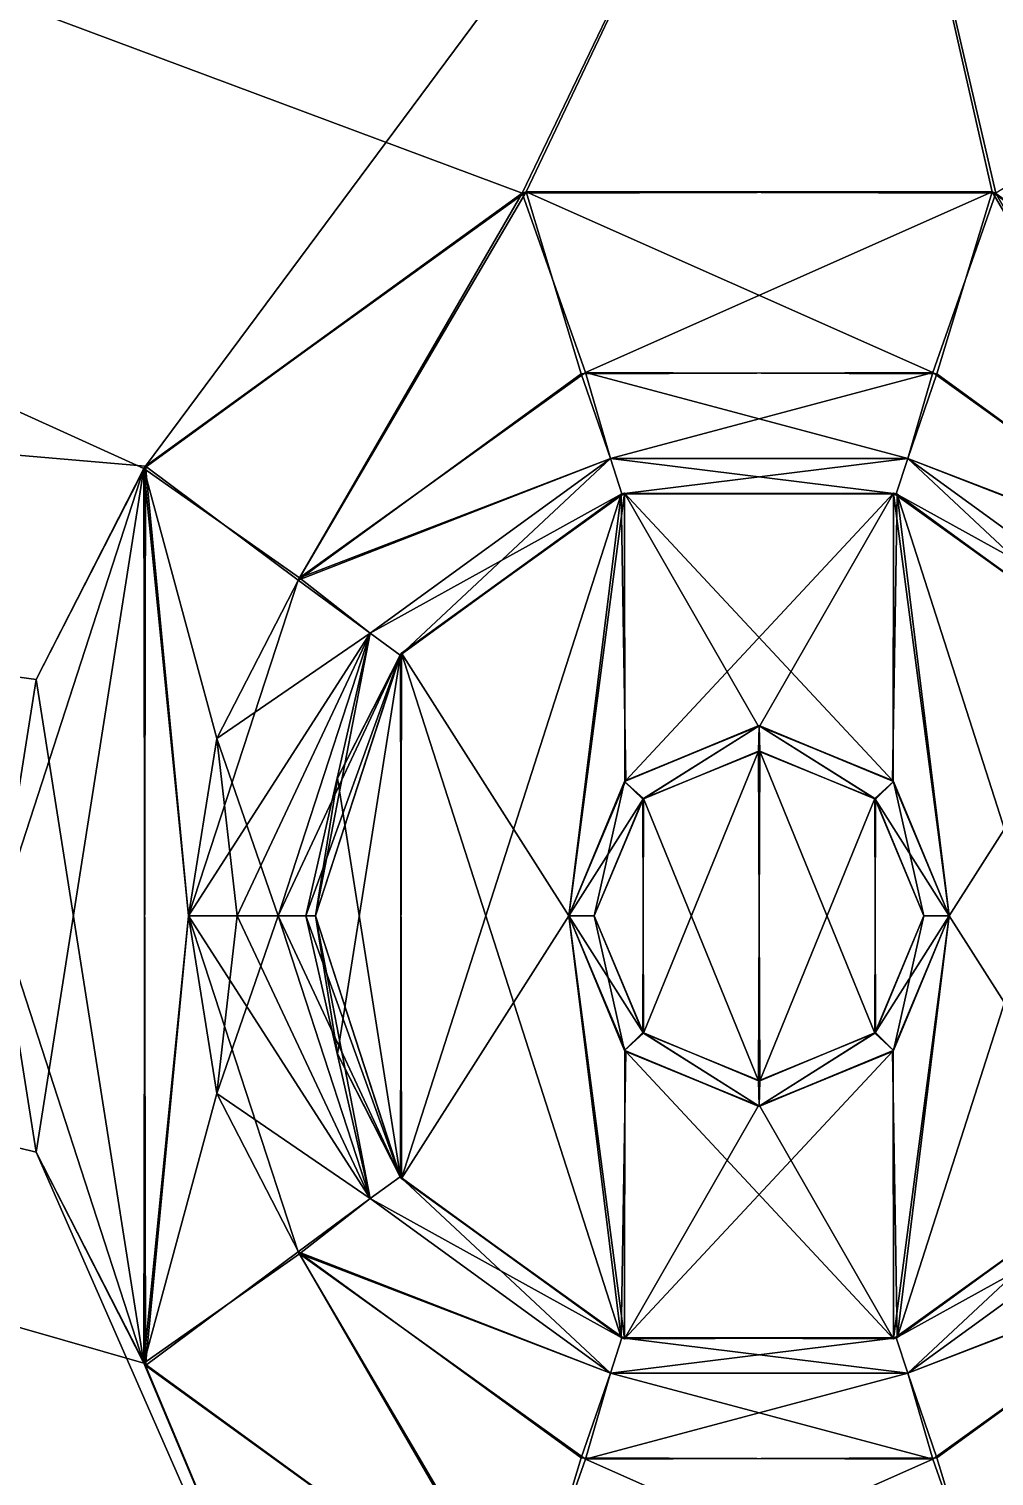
# Model space of a CAD drawing. Header units: metres. Extents: x -8.79 to -1.88, y 2.69 to 4.89.
# Drawn here: x -5.772 to -5.391, y 3.436 to 4.007 of the extents above; entities that cross this region are included whole.
import ezdxf

# ---------------------------------------------------------------- set-up
doc = ezdxf.new("R2010")
doc.units = ezdxf.units.M
doc.header["$LTSCALE"] = 101.851852
for name, color, linetype in [('1', 7, 'CONTINUOUS'), ('10', 7, 'CONTINUOUS'), ('11', 7, 'CONTINUOUS'), ('118', 7, 'CONTINUOUS'), ('12', 7, 'CONTINUOUS'), ('121', 7, 'CONTINUOUS'), ('126', 7, 'CONTINUOUS'), ('13', 7, 'CONTINUOUS'), ('14', 7, 'CONTINUOUS'), ('15', 7, 'CONTINUOUS'), ('16', 7, 'CONTINUOUS'), ('17', 7, 'CONTINUOUS'), ('18', 7, 'CONTINUOUS'), ('19', 7, 'CONTINUOUS'), ('2', 7, 'CONTINUOUS'), ('20', 7, 'CONTINUOUS'), ('21', 7, 'CONTINUOUS'), ('22', 7, 'CONTINUOUS'), ('23', 7, 'CONTINUOUS'), ('24', 7, 'CONTINUOUS'), ('25', 7, 'CONTINUOUS'), ('26', 7, 'CONTINUOUS'), ('27', 7, 'CONTINUOUS'), ('28', 7, 'CONTINUOUS'), ('29', 7, 'CONTINUOUS'), ('3', 7, 'CONTINUOUS'), ('30', 7, 'CONTINUOUS'), ('4', 7, 'CONTINUOUS'), ('40', 7, 'CONTINUOUS'), ('42', 7, 'CONTINUOUS'), ('5', 7, 'CONTINUOUS'), ('6', 7, 'CONTINUOUS'), ('63', 7, 'CONTINUOUS'), ('7', 7, 'CONTINUOUS'), ('75', 7, 'CONTINUOUS'), ('8', 7, 'CONTINUOUS'), ('9', 7, 'CONTINUOUS')]:
    doc.layers.add(name, color=color, linetype=linetype)

msp = doc.modelspace()

# ---------------------------------------------------------------- linework, layer by layer
at = {"layer": '1', "color": 2, "linetype": 'CONTINUOUS'}
for points in [[(-5.54858, 3.6572), (-5.52918, 3.61089), (-5.55858, 3.6572, 0.01), (-5.54858, 3.6572)], [(-5.55858, 3.6572, 0.01), (-5.52918, 3.61089), (-5.53662, 3.60417, 0.01), (-5.55858, 3.6572, 0.01)], [(-5.4377, 3.61117), (-5.41858, 3.6572), (-5.43055, 3.60417, 0.01), (-5.4377, 3.61117)], [(-5.43055, 3.60417, 0.01), (-5.41858, 3.6572), (-5.40858, 3.6572, 0.01), (-5.43055, 3.60417, 0.01)], [(-5.53662, 3.60417, 0.01), (-5.52918, 3.61089), (-5.48358, 3.5822, 0.01), (-5.53662, 3.60417, 0.01)], [(-5.52918, 3.61089), (-5.48333, 3.5922), (-5.48358, 3.5822, 0.01), (-5.52918, 3.61089)], [(-5.48333, 3.5922), (-5.4377, 3.61117), (-5.48358, 3.5822, 0.01), (-5.48333, 3.5922)], [(-5.48358, 3.5822, 0.01), (-5.4377, 3.61117), (-5.43055, 3.60417, 0.01), (-5.48358, 3.5822, 0.01)]]:
    msp.add_3dface(points, dxfattribs=at)
at = {"layer": '10', "color": 2, "linetype": 'CONTINUOUS'}
for points in [[(-5.48333, 3.7222, 1.2), (-5.52918, 3.70351, 1.2), (-5.48384, 3.5922, 1.2), (-5.48333, 3.7222, 1.2)], [(-5.43798, 3.61089, 1.2), (-5.48333, 3.7222, 1.2), (-5.48384, 3.5922, 1.2), (-5.43798, 3.61089, 1.2)], [(-5.4377, 3.70323, 1.2), (-5.48333, 3.7222, 1.2), (-5.43798, 3.61089, 1.2), (-5.4377, 3.70323, 1.2)], [(-5.52918, 3.70351, 1.2), (-5.54858, 3.6572, 1.2), (-5.52947, 3.61117, 1.2), (-5.52918, 3.70351, 1.2)], [(-5.48384, 3.5922, 1.2), (-5.52918, 3.70351, 1.2), (-5.52947, 3.61117, 1.2), (-5.48384, 3.5922, 1.2)], [(-5.41858, 3.6572, 1.2), (-5.4377, 3.70323, 1.2), (-5.43798, 3.61089, 1.2), (-5.41858, 3.6572, 1.2)]]:
    msp.add_3dface(points, dxfattribs=at)
at = {"layer": '11', "color": 2, "linetype": 'CONTINUOUS'}
for points in [[(-5.54219, 3.83756, 0.24536), (-5.62516, 3.76006, 0.21), (-5.63701, 3.76867, 0.24536), (-5.54219, 3.83756, 0.24536)], [(-5.53766, 3.82363, 0.21), (-5.62516, 3.76006, 0.21), (-5.54219, 3.83756, 0.24536), (-5.53766, 3.82363, 0.21)], [(-5.42498, 3.83756, 0.24536), (-5.53766, 3.82363, 0.21), (-5.54219, 3.83756, 0.24536), (-5.42498, 3.83756, 0.24536)], [(-5.42951, 3.82363, 0.21), (-5.53766, 3.82363, 0.21), (-5.42498, 3.83756, 0.24536), (-5.42951, 3.82363, 0.21)], [(-5.33016, 3.76867, 0.24536), (-5.42951, 3.82363, 0.21), (-5.42498, 3.83756, 0.24536), (-5.33016, 3.76867, 0.24536)], [(-5.34201, 3.76006, 0.21), (-5.42951, 3.82363, 0.21), (-5.33016, 3.76867, 0.24536), (-5.34201, 3.76006, 0.21)], [(-5.67323, 3.6572, 0.24536), (-5.63701, 3.76867, 0.24536), (-5.66239, 3.6572, 0.22913), (-5.67323, 3.6572, 0.24536)], [(-5.63701, 3.76867, 0.24536), (-5.65858, 3.6572, 0.21), (-5.66239, 3.6572, 0.22913), (-5.63701, 3.76867, 0.24536)], [(-5.62516, 3.76006, 0.21), (-5.65858, 3.6572, 0.21), (-5.63701, 3.76867, 0.24536), (-5.62516, 3.76006, 0.21)]]:
    msp.add_3dface(points, dxfattribs=at)
at = {"layer": '118', "color": 2, "linetype": 'CONTINUOUS'}
for points in [[(-5.59905, 3.14232, 0.3), (-7.49257, 3.96631, 0.3), (-7.48841, 3.98631, 0.3), (-5.59905, 3.14232, 0.3)], [(-5.59189, 3.16102, 0.3), (-5.59905, 3.14232, 0.3), (-7.48841, 3.98631, 0.3), (-5.59189, 3.16102, 0.3)]]:
    msp.add_3dface(points, dxfattribs=at)
at = {"layer": '12', "color": 2, "linetype": 'CONTINUOUS'}
for points in [[(-5.54219, 3.83756, 0.24536), (-5.66483, 3.79047, 0.26), (-5.55211, 3.8715, 0.26), (-5.54219, 3.83756, 0.24536)], [(-5.42498, 3.83756, 0.24536), (-5.54219, 3.83756, 0.24536), (-5.55211, 3.8715, 0.26), (-5.42498, 3.83756, 0.24536)], [(-5.42498, 3.83756, 0.24536), (-5.55211, 3.8715, 0.26), (-5.41346, 3.87098, 0.26), (-5.42498, 3.83756, 0.24536)], [(-5.42498, 3.83756, 0.24536), (-5.41346, 3.87098, 0.26), (-5.30174, 3.78966, 0.26), (-5.42498, 3.83756, 0.24536)], [(-5.54219, 3.83756, 0.24536), (-5.63701, 3.76867, 0.24536), (-5.66483, 3.79047, 0.26), (-5.54219, 3.83756, 0.24536)], [(-5.33016, 3.76867, 0.24536), (-5.42498, 3.83756, 0.24536), (-5.30174, 3.78966, 0.26), (-5.33016, 3.76867, 0.24536)], [(-5.63701, 3.76867, 0.24536), (-5.6974, 3.72719, 0.26), (-5.66483, 3.79047, 0.26), (-5.63701, 3.76867, 0.24536)], [(-5.63701, 3.76867, 0.24536), (-5.67323, 3.6572, 0.24536), (-5.6974, 3.72719, 0.26), (-5.63701, 3.76867, 0.24536)], [(-5.68945, 3.6572, 0.25619), (-5.70858, 3.6572, 0.26), (-5.6974, 3.72719, 0.26), (-5.68945, 3.6572, 0.25619)], [(-5.67323, 3.6572, 0.24536), (-5.68945, 3.6572, 0.25619), (-5.6974, 3.72719, 0.26), (-5.67323, 3.6572, 0.24536)]]:
    msp.add_3dface(points, dxfattribs=at)
at = {"layer": '121', "color": 2, "linetype": 'CONTINUOUS'}
for points in [[(-7.49257, 3.96631, 0.9), (-5.59905, 3.14232, 0.9), (-7.48841, 3.98631, 0.9), (-7.49257, 3.96631, 0.9)], [(-7.48841, 3.98631, 0.9), (-5.59905, 3.14232, 0.9), (-5.59189, 3.16102, 0.9), (-7.48841, 3.98631, 0.9)]]:
    msp.add_3dface(points, dxfattribs=at)
at = {"layer": '126', "color": 2, "linetype": 'CONTINUOUS'}
for points in [[(-7.49257, 3.96631, 0.3), (-5.59905, 3.14232, 0.3), (-7.49257, 3.96631, 0.9), (-7.49257, 3.96631, 0.3)], [(-7.49257, 3.96631, 0.9), (-5.59905, 3.14232, 0.3), (-5.59905, 3.14232, 0.9), (-7.49257, 3.96631, 0.9)]]:
    msp.add_3dface(points, dxfattribs=at)
at = {"layer": '13', "color": 2, "linetype": 'CONTINUOUS'}
for points in [[(-5.62516, 3.55434, 0.21), (-5.67323, 3.6572, 0.24536), (-5.66239, 3.6572, 0.22913), (-5.62516, 3.55434, 0.21)], [(-5.67323, 3.6572, 0.24536), (-5.62516, 3.55434, 0.21), (-5.63701, 3.54573, 0.24536), (-5.67323, 3.6572, 0.24536)], [(-5.65858, 3.6572, 0.21), (-5.62516, 3.55434, 0.21), (-5.66239, 3.6572, 0.22913), (-5.65858, 3.6572, 0.21)], [(-5.62516, 3.55434, 0.21), (-5.53766, 3.49076, 0.21), (-5.63701, 3.54573, 0.24536), (-5.62516, 3.55434, 0.21)], [(-5.42951, 3.49076, 0.21), (-5.34201, 3.55434, 0.21), (-5.42498, 3.47684, 0.24536), (-5.42951, 3.49076, 0.21)], [(-5.42498, 3.47684, 0.24536), (-5.34201, 3.55434, 0.21), (-5.33016, 3.54573, 0.24536), (-5.42498, 3.47684, 0.24536)], [(-5.63701, 3.54573, 0.24536), (-5.53766, 3.49076, 0.21), (-5.54219, 3.47684, 0.24536), (-5.63701, 3.54573, 0.24536)], [(-5.53766, 3.49076, 0.21), (-5.42951, 3.49076, 0.21), (-5.54219, 3.47684, 0.24536), (-5.53766, 3.49076, 0.21)], [(-5.54219, 3.47684, 0.24536), (-5.42951, 3.49076, 0.21), (-5.42498, 3.47684, 0.24536), (-5.54219, 3.47684, 0.24536)]]:
    msp.add_3dface(points, dxfattribs=at)
at = {"layer": '14', "color": 2, "linetype": 'CONTINUOUS'}
for points in [[(-5.70858, 3.6572, 0.26), (-5.63701, 3.54573, 0.24536), (-5.66542, 3.52473, 0.26), (-5.70858, 3.6572, 0.26)], [(-5.63701, 3.54573, 0.24536), (-5.70858, 3.6572, 0.26), (-5.68945, 3.6572, 0.25619), (-5.63701, 3.54573, 0.24536)], [(-5.67323, 3.6572, 0.24536), (-5.63701, 3.54573, 0.24536), (-5.68945, 3.6572, 0.25619), (-5.67323, 3.6572, 0.24536)], [(-5.63701, 3.54573, 0.24536), (-5.54219, 3.47684, 0.24536), (-5.66542, 3.52473, 0.26), (-5.63701, 3.54573, 0.24536)], [(-5.42498, 3.47684, 0.24536), (-5.33016, 3.54573, 0.24536), (-5.30234, 3.52393, 0.26), (-5.42498, 3.47684, 0.24536)], [(-5.66542, 3.52473, 0.26), (-5.54219, 3.47684, 0.24536), (-5.5537, 3.44342, 0.26), (-5.66542, 3.52473, 0.26)], [(-5.41506, 3.44289, 0.26), (-5.42498, 3.47684, 0.24536), (-5.30234, 3.52393, 0.26), (-5.41506, 3.44289, 0.26)], [(-5.5537, 3.44342, 0.26), (-5.54219, 3.47684, 0.24536), (-5.41506, 3.44289, 0.26), (-5.5537, 3.44342, 0.26)], [(-5.54219, 3.47684, 0.24536), (-5.42498, 3.47684, 0.24536), (-5.41506, 3.44289, 0.26), (-5.54219, 3.47684, 0.24536)]]:
    msp.add_3dface(points, dxfattribs=at)
at = {"layer": '15', "color": 2, "linetype": 'CONTINUOUS'}
for points in [[(-5.72622, 3.8336, 0.26), (-5.577, 3.94226, 0.26), (-5.66483, 3.79047, 0.26), (-5.72622, 3.8336, 0.26)], [(-5.66483, 3.79047, 0.26), (-5.577, 3.94226, 0.26), (-5.55211, 3.8715, 0.26), (-5.66483, 3.79047, 0.26)], [(-5.577, 3.94226, 0.26), (-5.39165, 3.94275, 0.26), (-5.55211, 3.8715, 0.26), (-5.577, 3.94226, 0.26)], [(-5.55211, 3.8715, 0.26), (-5.39165, 3.94275, 0.26), (-5.41346, 3.87098, 0.26), (-5.55211, 3.8715, 0.26)], [(-5.41346, 3.87098, 0.26), (-5.39165, 3.94275, 0.26), (-5.30174, 3.78966, 0.26), (-5.41346, 3.87098, 0.26)], [(-5.39165, 3.94275, 0.26), (-5.24165, 3.83456, 0.26), (-5.30174, 3.78966, 0.26), (-5.39165, 3.94275, 0.26)], [(-5.7687, 3.56395, 0.26), (-5.78358, 3.6572, 0.26), (-5.72622, 3.8336, 0.26), (-5.7687, 3.56395, 0.26)], [(-5.72552, 3.47984, 0.26), (-5.7687, 3.56395, 0.26), (-5.72622, 3.8336, 0.26), (-5.72552, 3.47984, 0.26)], [(-5.70858, 3.6572, 0.26), (-5.72552, 3.47984, 0.26), (-5.72622, 3.8336, 0.26), (-5.70858, 3.6572, 0.26)], [(-5.70858, 3.6572, 0.26), (-5.72622, 3.8336, 0.26), (-5.6974, 3.72719, 0.26), (-5.70858, 3.6572, 0.26)], [(-5.6974, 3.72719, 0.26), (-5.72622, 3.8336, 0.26), (-5.66483, 3.79047, 0.26), (-5.6974, 3.72719, 0.26)], [(-5.70858, 3.6572, 0.26), (-5.66542, 3.52473, 0.26), (-5.72552, 3.47984, 0.26), (-5.70858, 3.6572, 0.26)], [(-5.72552, 3.47984, 0.26), (-5.66542, 3.52473, 0.26), (-5.57551, 3.37165, 0.26), (-5.72552, 3.47984, 0.26)], [(-5.66542, 3.52473, 0.26), (-5.5537, 3.44342, 0.26), (-5.57551, 3.37165, 0.26), (-5.66542, 3.52473, 0.26)], [(-5.41506, 3.44289, 0.26), (-5.30234, 3.52393, 0.26), (-5.39016, 3.37214, 0.26), (-5.41506, 3.44289, 0.26)], [(-5.5537, 3.44342, 0.26), (-5.41506, 3.44289, 0.26), (-5.57551, 3.37165, 0.26), (-5.5537, 3.44342, 0.26)], [(-5.57551, 3.37165, 0.26), (-5.41506, 3.44289, 0.26), (-5.39016, 3.37214, 0.26), (-5.57551, 3.37165, 0.26)]]:
    msp.add_3dface(points, dxfattribs=at)
at = {"layer": '16', "color": 2, "linetype": 'CONTINUOUS'}
for points in [[(-5.65858, 3.6572, 0.155), (-5.6499, 3.60281, 0.155), (-5.65858, 3.6572, 0.21), (-5.65858, 3.6572, 0.155)], [(-5.65858, 3.6572, 0.21), (-5.6499, 3.60281, 0.155), (-5.62516, 3.55434, 0.21), (-5.65858, 3.6572, 0.21)], [(-5.6499, 3.60281, 0.155), (-5.62457, 3.55357, 0.155), (-5.62516, 3.55434, 0.21), (-5.6499, 3.60281, 0.155)], [(-5.62516, 3.55434, 0.21), (-5.62457, 3.55357, 0.155), (-5.53766, 3.49076, 0.21), (-5.62516, 3.55434, 0.21)], [(-5.62457, 3.55357, 0.155), (-5.53664, 3.49045, 0.155), (-5.53766, 3.49076, 0.21), (-5.62457, 3.55357, 0.155)], [(-5.42951, 3.49076, 0.21), (-5.34212, 3.55421, 0.155), (-5.34201, 3.55434, 0.21), (-5.42951, 3.49076, 0.21)], [(-5.42917, 3.49088, 0.155), (-5.34212, 3.55421, 0.155), (-5.42951, 3.49076, 0.21), (-5.42917, 3.49088, 0.155)], [(-5.53766, 3.49076, 0.21), (-5.53664, 3.49045, 0.155), (-5.42951, 3.49076, 0.21), (-5.53766, 3.49076, 0.21)], [(-5.53664, 3.49045, 0.155), (-5.42917, 3.49088, 0.155), (-5.42951, 3.49076, 0.21), (-5.53664, 3.49045, 0.155)]]:
    msp.add_3dface(points, dxfattribs=at)
at = {"layer": '17', "color": 2, "linetype": 'CONTINUOUS'}
for points in [[(-5.53766, 3.82363, 0.21), (-5.62505, 3.76019, 0.155), (-5.62516, 3.76006, 0.21), (-5.53766, 3.82363, 0.21)], [(-5.53799, 3.82351, 0.155), (-5.62505, 3.76019, 0.155), (-5.53766, 3.82363, 0.21), (-5.53799, 3.82351, 0.155)], [(-5.43052, 3.82395, 0.155), (-5.53799, 3.82351, 0.155), (-5.53766, 3.82363, 0.21), (-5.43052, 3.82395, 0.155)], [(-5.42951, 3.82363, 0.21), (-5.43052, 3.82395, 0.155), (-5.53766, 3.82363, 0.21), (-5.42951, 3.82363, 0.21)], [(-5.34259, 3.76083, 0.155), (-5.43052, 3.82395, 0.155), (-5.42951, 3.82363, 0.21), (-5.34259, 3.76083, 0.155)], [(-5.34201, 3.76006, 0.21), (-5.34259, 3.76083, 0.155), (-5.42951, 3.82363, 0.21), (-5.34201, 3.76006, 0.21)], [(-5.62505, 3.76019, 0.155), (-5.65858, 3.6572, 0.155), (-5.62516, 3.76006, 0.21), (-5.62505, 3.76019, 0.155)], [(-5.65858, 3.6572, 0.155), (-5.65858, 3.6572, 0.21), (-5.62516, 3.76006, 0.21), (-5.65858, 3.6572, 0.155)]]:
    msp.add_3dface(points, dxfattribs=at)
at = {"layer": '18', "color": 2, "linetype": 'CONTINUOUS'}
for points in [[(-5.78358, 3.6572, 0.26), (-5.7687, 3.56395, 0.26), (-5.78358, 3.6572, 0.32), (-5.78358, 3.6572, 0.26)], [(-5.78358, 3.6572, 0.32), (-5.7687, 3.56395, 0.26), (-5.72622, 3.48079, 0.32), (-5.78358, 3.6572, 0.32)], [(-5.7687, 3.56395, 0.26), (-5.72552, 3.47984, 0.26), (-5.72622, 3.48079, 0.32), (-5.7687, 3.56395, 0.26)], [(-5.72622, 3.48079, 0.32), (-5.72552, 3.47984, 0.26), (-5.577, 3.37214, 0.32), (-5.72622, 3.48079, 0.32)], [(-5.72552, 3.47984, 0.26), (-5.57551, 3.37165, 0.26), (-5.577, 3.37214, 0.32), (-5.72552, 3.47984, 0.26)], [(-5.39165, 3.37165, 0.32), (-5.39016, 3.37214, 0.26), (-5.24165, 3.47984, 0.32), (-5.39165, 3.37165, 0.32)]]:
    msp.add_3dface(points, dxfattribs=at)
at = {"layer": '19', "color": 2, "linetype": 'CONTINUOUS'}
for points in [[(-5.577, 3.94226, 0.26), (-5.72622, 3.8336, 0.26), (-5.72552, 3.83456, 0.32), (-5.577, 3.94226, 0.26)], [(-5.57551, 3.94275, 0.32), (-5.577, 3.94226, 0.26), (-5.72552, 3.83456, 0.32), (-5.57551, 3.94275, 0.32)], [(-5.39165, 3.94275, 0.26), (-5.577, 3.94226, 0.26), (-5.57551, 3.94275, 0.32), (-5.39165, 3.94275, 0.26)], [(-5.39016, 3.94226, 0.32), (-5.39165, 3.94275, 0.26), (-5.57551, 3.94275, 0.32), (-5.39016, 3.94226, 0.32)], [(-5.24165, 3.83456, 0.26), (-5.39165, 3.94275, 0.26), (-5.39016, 3.94226, 0.32), (-5.24165, 3.83456, 0.26)], [(-5.72622, 3.8336, 0.26), (-5.78358, 3.6572, 0.26), (-5.7687, 3.75044, 0.32), (-5.72622, 3.8336, 0.26)], [(-5.72552, 3.83456, 0.32), (-5.72622, 3.8336, 0.26), (-5.7687, 3.75044, 0.32), (-5.72552, 3.83456, 0.32)], [(-5.7687, 3.75044, 0.32), (-5.78358, 3.6572, 0.26), (-5.78358, 3.6572, 0.32), (-5.7687, 3.75044, 0.32)]]:
    msp.add_3dface(points, dxfattribs=at)
at = {"layer": '2', "color": 2, "linetype": 'CONTINUOUS'}
for points in [[(-5.48358, 3.7322, 0.01), (-5.52947, 3.70323), (-5.53662, 3.71023, 0.01), (-5.48358, 3.7322, 0.01)], [(-5.48384, 3.7222), (-5.52947, 3.70323), (-5.48358, 3.7322, 0.01), (-5.48384, 3.7222)], [(-5.43798, 3.70351), (-5.48384, 3.7222), (-5.48358, 3.7322, 0.01), (-5.43798, 3.70351)], [(-5.43055, 3.71023, 0.01), (-5.43798, 3.70351), (-5.48358, 3.7322, 0.01), (-5.43055, 3.71023, 0.01)], [(-5.54858, 3.6572), (-5.55858, 3.6572, 0.01), (-5.53662, 3.71023, 0.01), (-5.54858, 3.6572)], [(-5.52947, 3.70323), (-5.54858, 3.6572), (-5.53662, 3.71023, 0.01), (-5.52947, 3.70323)], [(-5.40858, 3.6572, 0.01), (-5.43798, 3.70351), (-5.43055, 3.71023, 0.01), (-5.40858, 3.6572, 0.01)], [(-5.40858, 3.6572, 0.01), (-5.41858, 3.6572), (-5.43798, 3.70351), (-5.40858, 3.6572, 0.01)]]:
    msp.add_3dface(points, dxfattribs=at)
at = {"layer": '20', "color": 2, "linetype": 'CONTINUOUS'}
for points in [[(-5.54219, 3.83756, 0.95464), (-5.63701, 3.76867, 0.95464), (-5.53766, 3.82363, 0.99), (-5.54219, 3.83756, 0.95464)], [(-5.42498, 3.83756, 0.95464), (-5.54219, 3.83756, 0.95464), (-5.42951, 3.82363, 0.99), (-5.42498, 3.83756, 0.95464)], [(-5.42951, 3.82363, 0.99), (-5.54219, 3.83756, 0.95464), (-5.53766, 3.82363, 0.99), (-5.42951, 3.82363, 0.99)], [(-5.34201, 3.76006, 0.99), (-5.42498, 3.83756, 0.95464), (-5.42951, 3.82363, 0.99), (-5.34201, 3.76006, 0.99)], [(-5.33016, 3.76867, 0.95464), (-5.42498, 3.83756, 0.95464), (-5.34201, 3.76006, 0.99), (-5.33016, 3.76867, 0.95464)], [(-5.53766, 3.82363, 0.99), (-5.63701, 3.76867, 0.95464), (-5.62516, 3.76006, 0.99), (-5.53766, 3.82363, 0.99)], [(-5.63701, 3.76867, 0.95464), (-5.67323, 3.6572, 0.95464), (-5.62516, 3.76006, 0.99), (-5.63701, 3.76867, 0.95464)], [(-5.67323, 3.6572, 0.95464), (-5.66239, 3.6572, 0.97087), (-5.62516, 3.76006, 0.99), (-5.67323, 3.6572, 0.95464)], [(-5.66239, 3.6572, 0.97087), (-5.65858, 3.6572, 0.99), (-5.62516, 3.76006, 0.99), (-5.66239, 3.6572, 0.97087)]]:
    msp.add_3dface(points, dxfattribs=at)
at = {"layer": '21', "color": 2, "linetype": 'CONTINUOUS'}
for points in [[(-5.5537, 3.87098, 0.94), (-5.66542, 3.78966, 0.94), (-5.54219, 3.83756, 0.95464), (-5.5537, 3.87098, 0.94)], [(-5.41506, 3.8715, 0.94), (-5.5537, 3.87098, 0.94), (-5.54219, 3.83756, 0.95464), (-5.41506, 3.8715, 0.94)], [(-5.42498, 3.83756, 0.95464), (-5.41506, 3.8715, 0.94), (-5.54219, 3.83756, 0.95464), (-5.42498, 3.83756, 0.95464)], [(-5.30234, 3.79047, 0.94), (-5.41506, 3.8715, 0.94), (-5.42498, 3.83756, 0.95464), (-5.30234, 3.79047, 0.94)], [(-5.54219, 3.83756, 0.95464), (-5.66542, 3.78966, 0.94), (-5.63701, 3.76867, 0.95464), (-5.54219, 3.83756, 0.95464)], [(-5.33016, 3.76867, 0.95464), (-5.30234, 3.79047, 0.94), (-5.42498, 3.83756, 0.95464), (-5.33016, 3.76867, 0.95464)], [(-5.66542, 3.78966, 0.94), (-5.70858, 3.6572, 0.94), (-5.63701, 3.76867, 0.95464), (-5.66542, 3.78966, 0.94)], [(-5.70858, 3.6572, 0.94), (-5.68945, 3.6572, 0.94381), (-5.63701, 3.76867, 0.95464), (-5.70858, 3.6572, 0.94)], [(-5.68945, 3.6572, 0.94381), (-5.67323, 3.6572, 0.95464), (-5.63701, 3.76867, 0.95464), (-5.68945, 3.6572, 0.94381)]]:
    msp.add_3dface(points, dxfattribs=at)
at = {"layer": '22', "color": 2, "linetype": 'CONTINUOUS'}
for points in [[(-5.67323, 3.6572, 0.95464), (-5.63701, 3.54573, 0.95464), (-5.66239, 3.6572, 0.97087), (-5.67323, 3.6572, 0.95464)], [(-5.63701, 3.54573, 0.95464), (-5.65858, 3.6572, 0.99), (-5.66239, 3.6572, 0.97087), (-5.63701, 3.54573, 0.95464)], [(-5.65858, 3.6572, 0.99), (-5.63701, 3.54573, 0.95464), (-5.62516, 3.55434, 0.99), (-5.65858, 3.6572, 0.99)], [(-5.63701, 3.54573, 0.95464), (-5.54219, 3.47684, 0.95464), (-5.62516, 3.55434, 0.99), (-5.63701, 3.54573, 0.95464)], [(-5.54219, 3.47684, 0.95464), (-5.53766, 3.49076, 0.99), (-5.62516, 3.55434, 0.99), (-5.54219, 3.47684, 0.95464)], [(-5.33016, 3.54573, 0.95464), (-5.34201, 3.55434, 0.99), (-5.42951, 3.49076, 0.99), (-5.33016, 3.54573, 0.95464)], [(-5.42498, 3.47684, 0.95464), (-5.33016, 3.54573, 0.95464), (-5.42951, 3.49076, 0.99), (-5.42498, 3.47684, 0.95464)], [(-5.54219, 3.47684, 0.95464), (-5.42498, 3.47684, 0.95464), (-5.53766, 3.49076, 0.99), (-5.54219, 3.47684, 0.95464)], [(-5.42498, 3.47684, 0.95464), (-5.42951, 3.49076, 0.99), (-5.53766, 3.49076, 0.99), (-5.42498, 3.47684, 0.95464)]]:
    msp.add_3dface(points, dxfattribs=at)
at = {"layer": '23', "color": 2, "linetype": 'CONTINUOUS'}
for points in [[(-5.70858, 3.6572, 0.94), (-5.6974, 3.5872, 0.94), (-5.68945, 3.6572, 0.94381), (-5.70858, 3.6572, 0.94)], [(-5.68945, 3.6572, 0.94381), (-5.6974, 3.5872, 0.94), (-5.67323, 3.6572, 0.95464), (-5.68945, 3.6572, 0.94381)], [(-5.67323, 3.6572, 0.95464), (-5.6974, 3.5872, 0.94), (-5.63701, 3.54573, 0.95464), (-5.67323, 3.6572, 0.95464)], [(-5.6974, 3.5872, 0.94), (-5.66483, 3.52393, 0.94), (-5.63701, 3.54573, 0.95464), (-5.6974, 3.5872, 0.94)], [(-5.63701, 3.54573, 0.95464), (-5.66483, 3.52393, 0.94), (-5.54219, 3.47684, 0.95464), (-5.63701, 3.54573, 0.95464)], [(-5.42498, 3.47684, 0.95464), (-5.30174, 3.52473, 0.94), (-5.33016, 3.54573, 0.95464), (-5.42498, 3.47684, 0.95464)], [(-5.66483, 3.52393, 0.94), (-5.55211, 3.44289, 0.94), (-5.54219, 3.47684, 0.95464), (-5.66483, 3.52393, 0.94)], [(-5.41346, 3.44342, 0.94), (-5.30174, 3.52473, 0.94), (-5.42498, 3.47684, 0.95464), (-5.41346, 3.44342, 0.94)], [(-5.55211, 3.44289, 0.94), (-5.41346, 3.44342, 0.94), (-5.42498, 3.47684, 0.95464), (-5.55211, 3.44289, 0.94)], [(-5.54219, 3.47684, 0.95464), (-5.55211, 3.44289, 0.94), (-5.42498, 3.47684, 0.95464), (-5.54219, 3.47684, 0.95464)]]:
    msp.add_3dface(points, dxfattribs=at)
at = {"layer": '24', "color": 2, "linetype": 'CONTINUOUS'}
for points in [[(-5.57551, 3.94275, 0.94), (-5.72552, 3.83456, 0.94), (-5.66542, 3.78966, 0.94), (-5.57551, 3.94275, 0.94)], [(-5.5537, 3.87098, 0.94), (-5.57551, 3.94275, 0.94), (-5.66542, 3.78966, 0.94), (-5.5537, 3.87098, 0.94)], [(-5.39016, 3.94226, 0.94), (-5.57551, 3.94275, 0.94), (-5.41506, 3.8715, 0.94), (-5.39016, 3.94226, 0.94)], [(-5.41506, 3.8715, 0.94), (-5.57551, 3.94275, 0.94), (-5.5537, 3.87098, 0.94), (-5.41506, 3.8715, 0.94)], [(-5.30234, 3.79047, 0.94), (-5.39016, 3.94226, 0.94), (-5.41506, 3.8715, 0.94), (-5.30234, 3.79047, 0.94)], [(-5.7687, 3.75044, 0.94), (-5.72622, 3.48079, 0.94), (-5.72552, 3.83456, 0.94), (-5.7687, 3.75044, 0.94)], [(-5.72552, 3.83456, 0.94), (-5.72622, 3.48079, 0.94), (-5.70858, 3.6572, 0.94), (-5.72552, 3.83456, 0.94)], [(-5.66542, 3.78966, 0.94), (-5.72552, 3.83456, 0.94), (-5.70858, 3.6572, 0.94), (-5.66542, 3.78966, 0.94)], [(-5.78358, 3.6572, 0.94), (-5.72622, 3.48079, 0.94), (-5.7687, 3.75044, 0.94), (-5.78358, 3.6572, 0.94)], [(-5.70858, 3.6572, 0.94), (-5.72622, 3.48079, 0.94), (-5.6974, 3.5872, 0.94), (-5.70858, 3.6572, 0.94)], [(-5.6974, 3.5872, 0.94), (-5.72622, 3.48079, 0.94), (-5.66483, 3.52393, 0.94), (-5.6974, 3.5872, 0.94)], [(-5.72622, 3.48079, 0.94), (-5.577, 3.37214, 0.94), (-5.66483, 3.52393, 0.94), (-5.72622, 3.48079, 0.94)], [(-5.66483, 3.52393, 0.94), (-5.577, 3.37214, 0.94), (-5.55211, 3.44289, 0.94), (-5.66483, 3.52393, 0.94)], [(-5.41346, 3.44342, 0.94), (-5.39165, 3.37165, 0.94), (-5.30174, 3.52473, 0.94), (-5.41346, 3.44342, 0.94)], [(-5.39165, 3.37165, 0.94), (-5.24165, 3.47984, 0.94), (-5.30174, 3.52473, 0.94), (-5.39165, 3.37165, 0.94)], [(-5.577, 3.37214, 0.94), (-5.39165, 3.37165, 0.94), (-5.55211, 3.44289, 0.94), (-5.577, 3.37214, 0.94)], [(-5.55211, 3.44289, 0.94), (-5.39165, 3.37165, 0.94), (-5.41346, 3.44342, 0.94), (-5.55211, 3.44289, 0.94)]]:
    msp.add_3dface(points, dxfattribs=at)
at = {"layer": '25', "color": 2, "linetype": 'CONTINUOUS'}
for points in [[(-5.65858, 3.6572, 1.045), (-5.65858, 3.6572, 0.99), (-5.62516, 3.55434, 0.99), (-5.65858, 3.6572, 1.045)], [(-5.62505, 3.55421, 1.045), (-5.65858, 3.6572, 1.045), (-5.62516, 3.55434, 0.99), (-5.62505, 3.55421, 1.045)], [(-5.53766, 3.49076, 0.99), (-5.62505, 3.55421, 1.045), (-5.62516, 3.55434, 0.99), (-5.53766, 3.49076, 0.99)], [(-5.53799, 3.49088, 1.045), (-5.62505, 3.55421, 1.045), (-5.53766, 3.49076, 0.99), (-5.53799, 3.49088, 1.045)], [(-5.34259, 3.55357, 1.045), (-5.43052, 3.49045, 1.045), (-5.42951, 3.49076, 0.99), (-5.34259, 3.55357, 1.045)], [(-5.34201, 3.55434, 0.99), (-5.34259, 3.55357, 1.045), (-5.42951, 3.49076, 0.99), (-5.34201, 3.55434, 0.99)], [(-5.43052, 3.49045, 1.045), (-5.53799, 3.49088, 1.045), (-5.53766, 3.49076, 0.99), (-5.43052, 3.49045, 1.045)], [(-5.42951, 3.49076, 0.99), (-5.43052, 3.49045, 1.045), (-5.53766, 3.49076, 0.99), (-5.42951, 3.49076, 0.99)]]:
    msp.add_3dface(points, dxfattribs=at)
at = {"layer": '26', "color": 2, "linetype": 'CONTINUOUS'}
for points in [[(-5.53766, 3.82363, 0.99), (-5.62516, 3.76006, 0.99), (-5.62457, 3.76083, 1.045), (-5.53766, 3.82363, 0.99)], [(-5.53664, 3.82395, 1.045), (-5.53766, 3.82363, 0.99), (-5.62457, 3.76083, 1.045), (-5.53664, 3.82395, 1.045)], [(-5.42951, 3.82363, 0.99), (-5.53766, 3.82363, 0.99), (-5.53664, 3.82395, 1.045), (-5.42951, 3.82363, 0.99)], [(-5.42917, 3.82351, 1.045), (-5.42951, 3.82363, 0.99), (-5.53664, 3.82395, 1.045), (-5.42917, 3.82351, 1.045)], [(-5.34201, 3.76006, 0.99), (-5.42951, 3.82363, 0.99), (-5.34212, 3.76019, 1.045), (-5.34201, 3.76006, 0.99)], [(-5.34212, 3.76019, 1.045), (-5.42951, 3.82363, 0.99), (-5.42917, 3.82351, 1.045), (-5.34212, 3.76019, 1.045)], [(-5.62516, 3.76006, 0.99), (-5.65858, 3.6572, 0.99), (-5.6499, 3.71158, 1.045), (-5.62516, 3.76006, 0.99)], [(-5.62457, 3.76083, 1.045), (-5.62516, 3.76006, 0.99), (-5.6499, 3.71158, 1.045), (-5.62457, 3.76083, 1.045)], [(-5.6499, 3.71158, 1.045), (-5.65858, 3.6572, 0.99), (-5.65858, 3.6572, 1.045), (-5.6499, 3.71158, 1.045)]]:
    msp.add_3dface(points, dxfattribs=at)
at = {"layer": '27', "color": 2, "linetype": 'CONTINUOUS'}
for points in [[(-5.78358, 3.6572, 0.88), (-5.7687, 3.56395, 0.88), (-5.78358, 3.6572, 0.94), (-5.78358, 3.6572, 0.88)], [(-5.78358, 3.6572, 0.94), (-5.7687, 3.56395, 0.88), (-5.72622, 3.48079, 0.94), (-5.78358, 3.6572, 0.94)], [(-5.7687, 3.56395, 0.88), (-5.72552, 3.47984, 0.88), (-5.72622, 3.48079, 0.94), (-5.7687, 3.56395, 0.88)], [(-5.72622, 3.48079, 0.94), (-5.72552, 3.47984, 0.88), (-5.577, 3.37214, 0.94), (-5.72622, 3.48079, 0.94)], [(-5.72552, 3.47984, 0.88), (-5.57551, 3.37165, 0.88), (-5.577, 3.37214, 0.94), (-5.72552, 3.47984, 0.88)], [(-5.39165, 3.37165, 0.94), (-5.39016, 3.37214, 0.88), (-5.24165, 3.47984, 0.94), (-5.39165, 3.37165, 0.94)]]:
    msp.add_3dface(points, dxfattribs=at)
at = {"layer": '28', "color": 2, "linetype": 'CONTINUOUS'}
for points in [[(-5.577, 3.94226, 0.88), (-5.72622, 3.8336, 0.88), (-5.72552, 3.83456, 0.94), (-5.577, 3.94226, 0.88)], [(-5.577, 3.94226, 0.88), (-5.72552, 3.83456, 0.94), (-5.57551, 3.94275, 0.94), (-5.577, 3.94226, 0.88)], [(-5.39165, 3.94275, 0.88), (-5.577, 3.94226, 0.88), (-5.57551, 3.94275, 0.94), (-5.39165, 3.94275, 0.88)], [(-5.39165, 3.94275, 0.88), (-5.57551, 3.94275, 0.94), (-5.39016, 3.94226, 0.94), (-5.39165, 3.94275, 0.88)], [(-5.24165, 3.83456, 0.88), (-5.39165, 3.94275, 0.88), (-5.39016, 3.94226, 0.94), (-5.24165, 3.83456, 0.88)], [(-5.72622, 3.8336, 0.88), (-5.78358, 3.6572, 0.88), (-5.7687, 3.75044, 0.94), (-5.72622, 3.8336, 0.88)], [(-5.72622, 3.8336, 0.88), (-5.7687, 3.75044, 0.94), (-5.72552, 3.83456, 0.94), (-5.72622, 3.8336, 0.88)], [(-5.78358, 3.6572, 0.88), (-5.78358, 3.6572, 0.94), (-5.7687, 3.75044, 0.94), (-5.78358, 3.6572, 0.88)]]:
    msp.add_3dface(points, dxfattribs=at)
at = {"layer": '29', "color": 2, "linetype": 'CONTINUOUS'}
for points in [[(-5.62505, 3.76019, 0.155), (-5.53799, 3.82351, 0.155), (-5.62457, 3.55357, 0.155), (-5.62505, 3.76019, 0.155)], [(-5.53799, 3.82351, 0.155), (-5.55858, 3.6572, 0.155), (-5.62457, 3.55357, 0.155), (-5.53799, 3.82351, 0.155)], [(-5.5362, 3.71063, 0.155), (-5.55858, 3.6572, 0.155), (-5.53799, 3.82351, 0.155), (-5.5362, 3.71063, 0.155)], [(-5.43052, 3.82395, 0.155), (-5.5362, 3.71063, 0.155), (-5.53799, 3.82351, 0.155), (-5.43052, 3.82395, 0.155)], [(-5.48329, 3.7322, 0.155), (-5.5362, 3.71063, 0.155), (-5.43052, 3.82395, 0.155), (-5.48329, 3.7322, 0.155)], [(-5.43064, 3.71031, 0.155), (-5.48329, 3.7322, 0.155), (-5.43052, 3.82395, 0.155), (-5.43064, 3.71031, 0.155)], [(-5.40858, 3.6572, 0.155), (-5.43064, 3.71031, 0.155), (-5.43052, 3.82395, 0.155), (-5.40858, 3.6572, 0.155)], [(-5.34259, 3.76083, 0.155), (-5.40858, 3.6572, 0.155), (-5.43052, 3.82395, 0.155), (-5.34259, 3.76083, 0.155)], [(-5.65858, 3.6572, 0.155), (-5.62505, 3.76019, 0.155), (-5.6499, 3.60281, 0.155), (-5.65858, 3.6572, 0.155)], [(-5.6499, 3.60281, 0.155), (-5.62505, 3.76019, 0.155), (-5.62457, 3.55357, 0.155), (-5.6499, 3.60281, 0.155)], [(-5.40858, 3.6572, 0.155), (-5.34259, 3.76083, 0.155), (-5.42917, 3.49088, 0.155), (-5.40858, 3.6572, 0.155)], [(-5.42917, 3.49088, 0.155), (-5.34259, 3.76083, 0.155), (-5.34212, 3.55421, 0.155), (-5.42917, 3.49088, 0.155)], [(-5.62457, 3.55357, 0.155), (-5.55858, 3.6572, 0.155), (-5.53664, 3.49045, 0.155), (-5.62457, 3.55357, 0.155)], [(-5.53664, 3.49045, 0.155), (-5.55858, 3.6572, 0.155), (-5.53653, 3.60408, 0.155), (-5.53664, 3.49045, 0.155)], [(-5.40858, 3.6572, 0.155), (-5.42917, 3.49088, 0.155), (-5.43097, 3.60376, 0.155), (-5.40858, 3.6572, 0.155)], [(-5.48388, 3.5822, 0.155), (-5.53664, 3.49045, 0.155), (-5.53653, 3.60408, 0.155), (-5.48388, 3.5822, 0.155)], [(-5.42917, 3.49088, 0.155), (-5.53664, 3.49045, 0.155), (-5.43097, 3.60376, 0.155), (-5.42917, 3.49088, 0.155)], [(-5.43097, 3.60376, 0.155), (-5.53664, 3.49045, 0.155), (-5.48388, 3.5822, 0.155), (-5.43097, 3.60376, 0.155)]]:
    msp.add_3dface(points, dxfattribs=at)
at = {"layer": '3', "color": 2, "linetype": 'CONTINUOUS'}
for points in [[(-5.55858, 3.6572, 0.01), (-5.53662, 3.60417, 0.01), (-5.55858, 3.6572, 0.155), (-5.55858, 3.6572, 0.01)], [(-5.55858, 3.6572, 0.155), (-5.53662, 3.60417, 0.01), (-5.53653, 3.60408, 0.155), (-5.55858, 3.6572, 0.155)], [(-5.43055, 3.60417, 0.01), (-5.40858, 3.6572, 0.01), (-5.43097, 3.60376, 0.155), (-5.43055, 3.60417, 0.01)], [(-5.40858, 3.6572, 0.01), (-5.40858, 3.6572, 0.155), (-5.43097, 3.60376, 0.155), (-5.40858, 3.6572, 0.01)], [(-5.53662, 3.60417, 0.01), (-5.48358, 3.5822, 0.01), (-5.53653, 3.60408, 0.155), (-5.53662, 3.60417, 0.01)], [(-5.48358, 3.5822, 0.01), (-5.48388, 3.5822, 0.155), (-5.53653, 3.60408, 0.155), (-5.48358, 3.5822, 0.01)], [(-5.48358, 3.5822, 0.01), (-5.43097, 3.60376, 0.155), (-5.48388, 3.5822, 0.155), (-5.48358, 3.5822, 0.01)], [(-5.48358, 3.5822, 0.01), (-5.43055, 3.60417, 0.01), (-5.43097, 3.60376, 0.155), (-5.48358, 3.5822, 0.01)]]:
    msp.add_3dface(points, dxfattribs=at)
at = {"layer": '30', "color": 2, "linetype": 'CONTINUOUS'}
for points in [[(-5.53664, 3.82395, 1.045), (-5.62457, 3.76083, 1.045), (-5.55858, 3.6572, 1.045), (-5.53664, 3.82395, 1.045)], [(-5.53653, 3.71031, 1.045), (-5.53664, 3.82395, 1.045), (-5.55858, 3.6572, 1.045), (-5.53653, 3.71031, 1.045)], [(-5.42917, 3.82351, 1.045), (-5.53664, 3.82395, 1.045), (-5.43097, 3.71063, 1.045), (-5.42917, 3.82351, 1.045)], [(-5.43097, 3.71063, 1.045), (-5.53664, 3.82395, 1.045), (-5.48388, 3.7322, 1.045), (-5.43097, 3.71063, 1.045)], [(-5.48388, 3.7322, 1.045), (-5.53664, 3.82395, 1.045), (-5.53653, 3.71031, 1.045), (-5.48388, 3.7322, 1.045)], [(-5.40858, 3.6572, 1.045), (-5.42917, 3.82351, 1.045), (-5.43097, 3.71063, 1.045), (-5.40858, 3.6572, 1.045)], [(-5.34212, 3.76019, 1.045), (-5.42917, 3.82351, 1.045), (-5.34259, 3.55357, 1.045), (-5.34212, 3.76019, 1.045)], [(-5.34259, 3.55357, 1.045), (-5.42917, 3.82351, 1.045), (-5.40858, 3.6572, 1.045), (-5.34259, 3.55357, 1.045)], [(-5.62457, 3.76083, 1.045), (-5.6499, 3.71158, 1.045), (-5.62505, 3.55421, 1.045), (-5.62457, 3.76083, 1.045)], [(-5.53799, 3.49088, 1.045), (-5.62457, 3.76083, 1.045), (-5.62505, 3.55421, 1.045), (-5.53799, 3.49088, 1.045)], [(-5.62457, 3.76083, 1.045), (-5.53799, 3.49088, 1.045), (-5.55858, 3.6572, 1.045), (-5.62457, 3.76083, 1.045)], [(-5.6499, 3.71158, 1.045), (-5.65858, 3.6572, 1.045), (-5.62505, 3.55421, 1.045), (-5.6499, 3.71158, 1.045)], [(-5.55858, 3.6572, 1.045), (-5.53799, 3.49088, 1.045), (-5.5362, 3.60376, 1.045), (-5.55858, 3.6572, 1.045)], [(-5.43052, 3.49045, 1.045), (-5.40858, 3.6572, 1.045), (-5.43064, 3.60408, 1.045), (-5.43052, 3.49045, 1.045)], [(-5.43052, 3.49045, 1.045), (-5.34259, 3.55357, 1.045), (-5.40858, 3.6572, 1.045), (-5.43052, 3.49045, 1.045)], [(-5.53799, 3.49088, 1.045), (-5.43052, 3.49045, 1.045), (-5.5362, 3.60376, 1.045), (-5.53799, 3.49088, 1.045)], [(-5.5362, 3.60376, 1.045), (-5.43052, 3.49045, 1.045), (-5.48329, 3.5822, 1.045), (-5.5362, 3.60376, 1.045)], [(-5.48329, 3.5822, 1.045), (-5.43052, 3.49045, 1.045), (-5.43064, 3.60408, 1.045), (-5.48329, 3.5822, 1.045)]]:
    msp.add_3dface(points, dxfattribs=at)
at = {"layer": '4', "color": 2, "linetype": 'CONTINUOUS'}
for points in [[(-5.48358, 3.7322, 0.01), (-5.53662, 3.71023, 0.01), (-5.5362, 3.71063, 0.155), (-5.48358, 3.7322, 0.01)], [(-5.48329, 3.7322, 0.155), (-5.48358, 3.7322, 0.01), (-5.5362, 3.71063, 0.155), (-5.48329, 3.7322, 0.155)], [(-5.43055, 3.71023, 0.01), (-5.48358, 3.7322, 0.01), (-5.43064, 3.71031, 0.155), (-5.43055, 3.71023, 0.01)], [(-5.43064, 3.71031, 0.155), (-5.48358, 3.7322, 0.01), (-5.48329, 3.7322, 0.155), (-5.43064, 3.71031, 0.155)], [(-5.53662, 3.71023, 0.01), (-5.55858, 3.6572, 0.01), (-5.5362, 3.71063, 0.155), (-5.53662, 3.71023, 0.01)], [(-5.5362, 3.71063, 0.155), (-5.55858, 3.6572, 0.01), (-5.55858, 3.6572, 0.155), (-5.5362, 3.71063, 0.155)], [(-5.40858, 3.6572, 0.155), (-5.43055, 3.71023, 0.01), (-5.43064, 3.71031, 0.155), (-5.40858, 3.6572, 0.155)], [(-5.40858, 3.6572, 0.01), (-5.43055, 3.71023, 0.01), (-5.40858, 3.6572, 0.155), (-5.40858, 3.6572, 0.01)]]:
    msp.add_3dface(points, dxfattribs=at)
at = {"layer": '40', "color": 2, "linetype": 'CONTINUOUS'}
for points in [[(-5.45114, 4.20433, 0.32), (-7.60404, 3.98631, 0.32), (-7.75945, 4.757, 0.32), (-5.45114, 4.20433, 0.32)], [(-7.48841, 3.98631, 0.32), (-7.60404, 3.98631, 0.32), (-5.45114, 4.20433, 0.32), (-7.48841, 3.98631, 0.32)], [(-5.72552, 3.83456, 0.32), (-7.48841, 3.98631, 0.32), (-5.45114, 4.20433, 0.32), (-5.72552, 3.83456, 0.32)], [(-5.57551, 3.94275, 0.32), (-5.72552, 3.83456, 0.32), (-5.45114, 4.20433, 0.32), (-5.57551, 3.94275, 0.32)], [(-5.39016, 3.94226, 0.32), (-5.57551, 3.94275, 0.32), (-5.45114, 4.20433, 0.32), (-5.39016, 3.94226, 0.32)], [(-5.01283, 4.17303, 0.32), (-5.39016, 3.94226, 0.32), (-5.45114, 4.20433, 0.32), (-5.01283, 4.17303, 0.32)], [(-5.72552, 3.83456, 0.32), (-5.7687, 3.75044, 0.32), (-7.48841, 3.98631, 0.32), (-5.72552, 3.83456, 0.32)], [(-5.7687, 3.75044, 0.32), (-5.78358, 3.6572, 0.32), (-7.48841, 3.98631, 0.32), (-5.7687, 3.75044, 0.32)], [(-5.78358, 3.6572, 0.32), (-5.72622, 3.48079, 0.32), (-7.48841, 3.98631, 0.32), (-5.78358, 3.6572, 0.32)], [(-7.48841, 3.98631, 0.32), (-5.72622, 3.48079, 0.32), (-5.59189, 3.16102, 0.32), (-7.48841, 3.98631, 0.32)], [(-5.72622, 3.48079, 0.32), (-5.577, 3.37214, 0.32), (-5.59189, 3.16102, 0.32), (-5.72622, 3.48079, 0.32)], [(-5.39165, 3.37165, 0.32), (-5.24165, 3.47984, 0.32), (-5.45489, 3.12034, 0.32), (-5.39165, 3.37165, 0.32)], [(-5.45489, 3.12034, 0.32), (-5.24165, 3.47984, 0.32), (-4.89801, 3.04285, 0.32), (-5.45489, 3.12034, 0.32)]]:
    msp.add_3dface(points, dxfattribs=at)
at = {"layer": '42', "color": 2, "linetype": 'CONTINUOUS'}
for points in [[(-5.45114, 4.20433, 0.88), (-7.75945, 4.757, 0.88), (-5.577, 3.94226, 0.88), (-5.45114, 4.20433, 0.88)], [(-5.577, 3.94226, 0.88), (-7.75945, 4.757, 0.88), (-5.72622, 3.8336, 0.88), (-5.577, 3.94226, 0.88)], [(-5.72622, 3.8336, 0.88), (-7.75945, 4.757, 0.88), (-5.78358, 3.6572, 0.88), (-5.72622, 3.8336, 0.88)], [(-5.39165, 3.94275, 0.88), (-5.45114, 4.20433, 0.88), (-5.577, 3.94226, 0.88), (-5.39165, 3.94275, 0.88)], [(-5.01283, 4.17303, 0.88), (-5.45114, 4.20433, 0.88), (-5.24165, 3.83456, 0.88), (-5.01283, 4.17303, 0.88)], [(-5.24165, 3.83456, 0.88), (-5.45114, 4.20433, 0.88), (-5.39165, 3.94275, 0.88), (-5.24165, 3.83456, 0.88)], [(-7.48841, 3.98631, 0.88), (-5.59189, 3.16102, 0.88), (-5.7687, 3.56395, 0.88), (-7.48841, 3.98631, 0.88)], [(-5.78358, 3.6572, 0.88), (-7.48841, 3.98631, 0.88), (-5.7687, 3.56395, 0.88), (-5.78358, 3.6572, 0.88)], [(-5.7687, 3.56395, 0.88), (-5.59189, 3.16102, 0.88), (-5.72552, 3.47984, 0.88), (-5.7687, 3.56395, 0.88)], [(-5.72552, 3.47984, 0.88), (-5.59189, 3.16102, 0.88), (-5.57551, 3.37165, 0.88), (-5.72552, 3.47984, 0.88)]]:
    msp.add_3dface(points, dxfattribs=at)
at = {"layer": '5', "color": 2, "linetype": 'CONTINUOUS'}
for points in [[(-5.48384, 3.7222), (-5.52918, 3.61089), (-5.52947, 3.70323), (-5.48384, 3.7222)], [(-5.48333, 3.5922), (-5.52918, 3.61089), (-5.48384, 3.7222), (-5.48333, 3.5922)], [(-5.43798, 3.70351), (-5.48333, 3.5922), (-5.48384, 3.7222), (-5.43798, 3.70351)], [(-5.52918, 3.61089), (-5.54858, 3.6572), (-5.52947, 3.70323), (-5.52918, 3.61089)], [(-5.4377, 3.61117), (-5.48333, 3.5922), (-5.43798, 3.70351), (-5.4377, 3.61117)], [(-5.41858, 3.6572), (-5.4377, 3.61117), (-5.43798, 3.70351), (-5.41858, 3.6572)]]:
    msp.add_3dface(points, dxfattribs=at)
at = {"layer": '6', "color": 2, "linetype": 'CONTINUOUS'}
for points in [[(-5.48358, 3.7322, 1.19), (-5.53662, 3.71023, 1.19), (-5.52918, 3.70351, 1.2), (-5.48358, 3.7322, 1.19)], [(-5.48333, 3.7222, 1.2), (-5.48358, 3.7322, 1.19), (-5.52918, 3.70351, 1.2), (-5.48333, 3.7222, 1.2)], [(-5.43055, 3.71023, 1.19), (-5.48358, 3.7322, 1.19), (-5.4377, 3.70323, 1.2), (-5.43055, 3.71023, 1.19)], [(-5.4377, 3.70323, 1.2), (-5.48358, 3.7322, 1.19), (-5.48333, 3.7222, 1.2), (-5.4377, 3.70323, 1.2)], [(-5.53662, 3.71023, 1.19), (-5.55858, 3.6572, 1.19), (-5.52918, 3.70351, 1.2), (-5.53662, 3.71023, 1.19)], [(-5.41858, 3.6572, 1.2), (-5.43055, 3.71023, 1.19), (-5.4377, 3.70323, 1.2), (-5.41858, 3.6572, 1.2)], [(-5.40858, 3.6572, 1.19), (-5.43055, 3.71023, 1.19), (-5.41858, 3.6572, 1.2), (-5.40858, 3.6572, 1.19)], [(-5.52918, 3.70351, 1.2), (-5.55858, 3.6572, 1.19), (-5.54858, 3.6572, 1.2), (-5.52918, 3.70351, 1.2)]]:
    msp.add_3dface(points, dxfattribs=at)
at = {"layer": '63', "color": 2, "linetype": 'CONTINUOUS'}
for points in [[(-7.48841, 3.98631, 0.32), (-5.59189, 3.16102, 0.32), (-7.48841, 3.98631, 0.3), (-7.48841, 3.98631, 0.32)], [(-5.59189, 3.16102, 0.32), (-5.59189, 3.16102, 0.3), (-7.48841, 3.98631, 0.3), (-5.59189, 3.16102, 0.32)]]:
    msp.add_3dface(points, dxfattribs=at)
at = {"layer": '7', "color": 2, "linetype": 'CONTINUOUS'}
for points in [[(-5.55858, 3.6572, 1.19), (-5.53662, 3.60417, 1.19), (-5.54858, 3.6572, 1.2), (-5.55858, 3.6572, 1.19)], [(-5.54858, 3.6572, 1.2), (-5.53662, 3.60417, 1.19), (-5.52947, 3.61117, 1.2), (-5.54858, 3.6572, 1.2)], [(-5.43055, 3.60417, 1.19), (-5.40858, 3.6572, 1.19), (-5.43798, 3.61089, 1.2), (-5.43055, 3.60417, 1.19)], [(-5.40858, 3.6572, 1.19), (-5.41858, 3.6572, 1.2), (-5.43798, 3.61089, 1.2), (-5.40858, 3.6572, 1.19)], [(-5.53662, 3.60417, 1.19), (-5.48358, 3.5822, 1.19), (-5.52947, 3.61117, 1.2), (-5.53662, 3.60417, 1.19)], [(-5.48358, 3.5822, 1.19), (-5.48384, 3.5922, 1.2), (-5.52947, 3.61117, 1.2), (-5.48358, 3.5822, 1.19)], [(-5.48358, 3.5822, 1.19), (-5.43798, 3.61089, 1.2), (-5.48384, 3.5922, 1.2), (-5.48358, 3.5822, 1.19)], [(-5.48358, 3.5822, 1.19), (-5.43055, 3.60417, 1.19), (-5.43798, 3.61089, 1.2), (-5.48358, 3.5822, 1.19)]]:
    msp.add_3dface(points, dxfattribs=at)
at = {"layer": '75', "color": 2, "linetype": 'CONTINUOUS'}
for points in [[(-7.48841, 3.98631, 0.9), (-5.59189, 3.16102, 0.9), (-7.48841, 3.98631, 0.88), (-7.48841, 3.98631, 0.9)], [(-7.48841, 3.98631, 0.88), (-5.59189, 3.16102, 0.9), (-5.59189, 3.16102, 0.88), (-7.48841, 3.98631, 0.88)]]:
    msp.add_3dface(points, dxfattribs=at)
at = {"layer": '8', "color": 2, "linetype": 'CONTINUOUS'}
for points in [[(-5.55858, 3.6572, 1.045), (-5.5362, 3.60376, 1.045), (-5.55858, 3.6572, 1.19), (-5.55858, 3.6572, 1.045)], [(-5.55858, 3.6572, 1.19), (-5.5362, 3.60376, 1.045), (-5.53662, 3.60417, 1.19), (-5.55858, 3.6572, 1.19)], [(-5.43064, 3.60408, 1.045), (-5.40858, 3.6572, 1.045), (-5.43055, 3.60417, 1.19), (-5.43064, 3.60408, 1.045)], [(-5.43055, 3.60417, 1.19), (-5.40858, 3.6572, 1.045), (-5.40858, 3.6572, 1.19), (-5.43055, 3.60417, 1.19)], [(-5.53662, 3.60417, 1.19), (-5.5362, 3.60376, 1.045), (-5.48358, 3.5822, 1.19), (-5.53662, 3.60417, 1.19)], [(-5.5362, 3.60376, 1.045), (-5.48329, 3.5822, 1.045), (-5.48358, 3.5822, 1.19), (-5.5362, 3.60376, 1.045)], [(-5.48358, 3.5822, 1.19), (-5.43064, 3.60408, 1.045), (-5.43055, 3.60417, 1.19), (-5.48358, 3.5822, 1.19)], [(-5.48329, 3.5822, 1.045), (-5.43064, 3.60408, 1.045), (-5.48358, 3.5822, 1.19), (-5.48329, 3.5822, 1.045)]]:
    msp.add_3dface(points, dxfattribs=at)
at = {"layer": '9', "color": 2, "linetype": 'CONTINUOUS'}
for points in [[(-5.48358, 3.7322, 1.19), (-5.53653, 3.71031, 1.045), (-5.53662, 3.71023, 1.19), (-5.48358, 3.7322, 1.19)], [(-5.48388, 3.7322, 1.045), (-5.53653, 3.71031, 1.045), (-5.48358, 3.7322, 1.19), (-5.48388, 3.7322, 1.045)], [(-5.43097, 3.71063, 1.045), (-5.48388, 3.7322, 1.045), (-5.48358, 3.7322, 1.19), (-5.43097, 3.71063, 1.045)], [(-5.43055, 3.71023, 1.19), (-5.43097, 3.71063, 1.045), (-5.48358, 3.7322, 1.19), (-5.43055, 3.71023, 1.19)], [(-5.53653, 3.71031, 1.045), (-5.55858, 3.6572, 1.045), (-5.53662, 3.71023, 1.19), (-5.53653, 3.71031, 1.045)], [(-5.55858, 3.6572, 1.045), (-5.55858, 3.6572, 1.19), (-5.53662, 3.71023, 1.19), (-5.55858, 3.6572, 1.045)], [(-5.40858, 3.6572, 1.045), (-5.43097, 3.71063, 1.045), (-5.40858, 3.6572, 1.19), (-5.40858, 3.6572, 1.045)], [(-5.40858, 3.6572, 1.19), (-5.43097, 3.71063, 1.045), (-5.43055, 3.71023, 1.19), (-5.40858, 3.6572, 1.19)]]:
    msp.add_3dface(points, dxfattribs=at)

doc.saveas('drawing.dxf')
